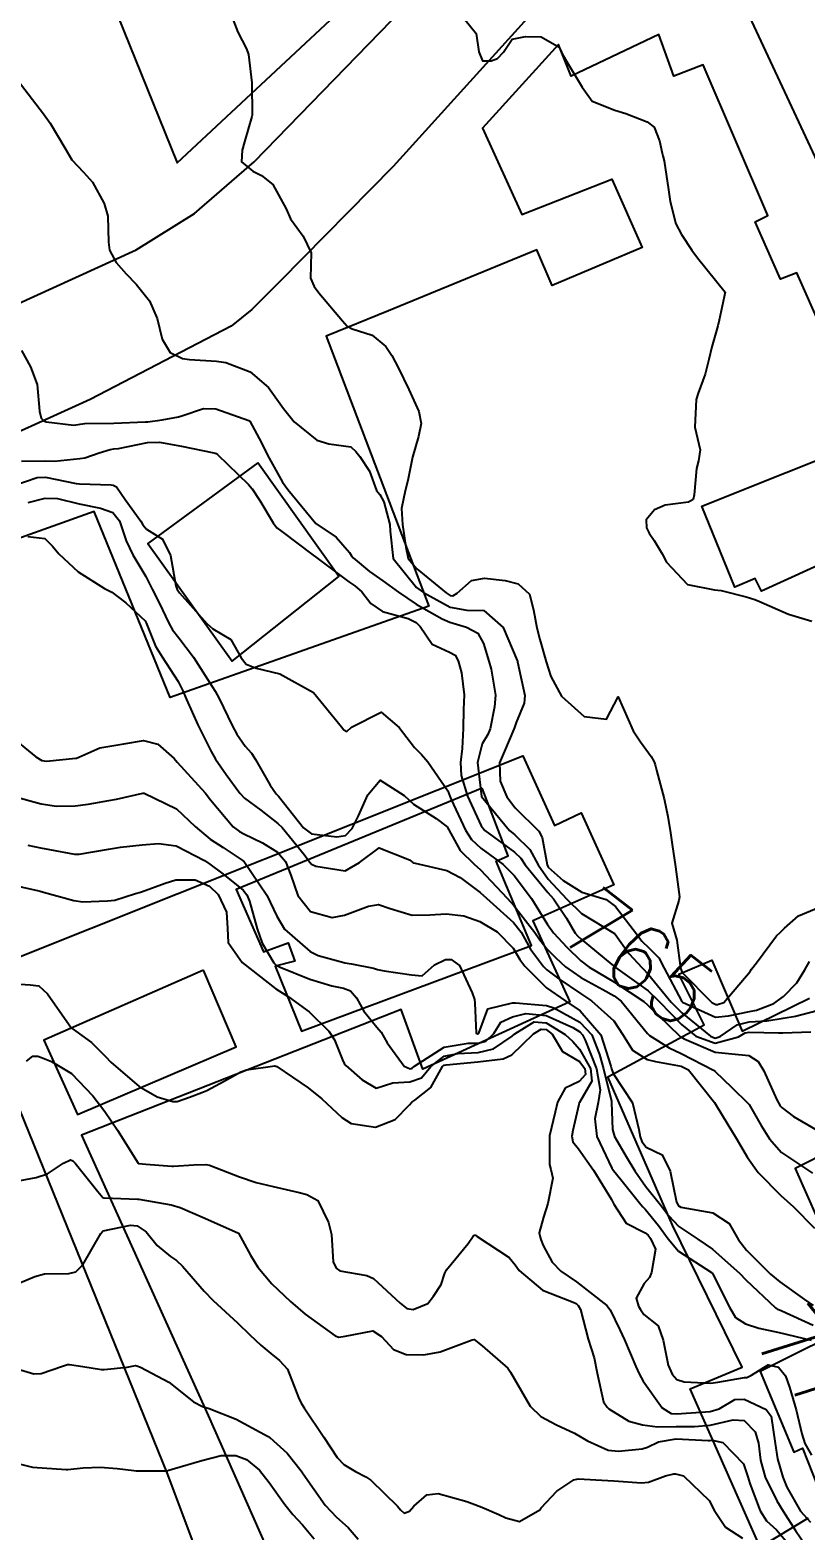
# Model space of a CAD drawing. Header units: metres. Extents: x 318500 to 325275, y 7408834 to 7428799.
# Drawn here: x 321743.7 to 321789.5, y 7422944.4 to 7423033.1 of the extents above; entities that cross this region are included whole.
import ezdxf
from ezdxf.enums import TextEntityAlignment as Align

# ---------------------------------------------------------------- set-up
doc = ezdxf.new("R2010")
doc.units = ezdxf.units.M
doc.header["$MEASUREMENT"] = 0
for name, color, linetype in [('Cotas', 45, 'Continuous'), ('Curvas de Nivel 1m', 11, 'Continuous'), ('Curvas de Nivel 5m', 15, 'Continuous'), ('Edificações', 30, 'Continuous'), ('Vias Primárias', 230, 'Continuous')]:
    doc.layers.add(name, color=color, linetype=linetype)
doc.styles.add('Style-STANDARD', font='STANDARD.shx')

msp = doc.modelspace()

# ---------------------------------------------------------------- linework, layer by layer
at = {"layer": 'Curvas de Nivel 1m', "flags": 128}
for points, elevation in [([(321755.555, 7423033.991), (321755.963, 7423032.966), (321756.465, 7423031.977), (321756.586, 7423031.635), (321756.791, 7423029.972), (321756.798, 7423028.055), (321756.785, 7423027.971), (321756.347, 7423026.488), (321756.212, 7423025.98), (321756.162, 7423025.299), (321756.838, 7423024.747), (321757.353, 7423024.48), (321758.029, 7423023.952), (321758.809, 7423022.516), (321759.073, 7423021.937), (321759.808, 7423020.911), (321760.283, 7423019.925), (321760.256, 7423018.427), (321760.456, 7423017.923), (321760.745, 7423017.559), (321762.131, 7423015.899), (321762.406, 7423015.584), (321762.715, 7423015.43), (321763.891, 7423015.052), (321764.705, 7423014.379), (321765.054, 7423013.856), (321765.438, 7423013.103), (321766.054, 7423011.846), (321766.65, 7423010.539), (321766.783, 7423009.838), (321766.632, 7423009.06), (321766.28, 7423007.843), (321765.991, 7423006.455), (321765.84, 7423005.847), (321765.618, 7423004.805), (321765.683, 7423003.849), (321765.873, 7423002.52), (321766.027, 7423001.845), (321766.531, 7423001.229), (321768.27, 7422999.814), (321768.508, 7422999.671), (321768.666, 7422999.649), (321768.916, 7422999.804), (321769.767, 7423000.545), (321770.524, 7423000.687), (321771.744, 7423000.546), (321772.519, 7423000.351), (321773.189, 7422999.75), (321773.43, 7422998.812), (321773.623, 7422997.743), (321773.803, 7422997.07), (321774.166, 7422995.734), (321774.447, 7422994.868), (321775.086, 7422993.72), (321776.412, 7422992.508), (321777.745, 7422992.351), (321778.43, 7422993.68), (321779.315, 7422991.666), (321779.754, 7422991.02), (321780.385, 7422990.145), (321780.554, 7422989.82), (321780.607, 7422989.647), (321780.685, 7422989.336), (321781.149, 7422987.638), (321781.365, 7422986.604), (321781.515, 7422985.632), (321781.623, 7422984.941), (321781.814, 7422983.627), (321782.045, 7422981.852), (321782.013, 7422981.624), (321781.593, 7422980.287), (321781.791, 7422979.627), (321781.896, 7422979.284), (321782.113, 7422977.622), (321782.216, 7422977.37), (321783.965, 7422975.602), (321784.188, 7422975.479), (321784.302, 7422975.485), (321784.67, 7422975.593), (321786.218, 7422977.442), (321786.312, 7422977.569), (321786.604, 7422977.945), (321787.778, 7422979.547), (321788.019, 7422979.768), (321788.247, 7422979.994), (321789.073, 7422980.717), (321790.265, 7422981.212)], 762), ([(321769.29, 7423033.805), (321770.043, 7423032.89), (321770.201, 7423031.791), (321770.407, 7423031.262), (321770.932, 7423031.271), (321771.296, 7423031.415), (321771.655, 7423031.773), (321772.158, 7423032.557), (321772.949, 7423032.7), (321773.881, 7423032.678), (321774.944, 7423032.082), (321775.06, 7423031.847), (321775.105, 7423031.728), (321775.312, 7423031.347), (321776.29, 7423029.709), (321776.898, 7423028.891), (321778.229, 7423028.347), (321778.887, 7423028.16), (321780.135, 7423027.661), (321780.559, 7423027.337), (321780.869, 7423026.534), (321781.019, 7423025.806), (321781.067, 7423025.647), (321781.149, 7423025.352), (321781.405, 7423023.641), (321781.5, 7423022.959), (321781.83, 7423021.635), (321782.168, 7423021.004), (321782.785, 7423020.078), (321783.107, 7423019.617), (321784.75, 7423017.6), (321784.392, 7423015.936), (321784.307, 7423015.604), (321783.96, 7423014.355), (321783.79, 7423013.609), (321783.559, 7423012.739), (321783.146, 7423011.615), (321783.026, 7423011.255), (321782.95, 7423009.617), (321783.277, 7423008.264), (321783.174, 7423007.614), (321783.051, 7423007.178), (321782.917, 7423005.617), (321782.859, 7423005.344), (321782.583, 7423005.173), (321781.211, 7423005.01), (321780.576, 7423004.729), (321780.082, 7423004.143), (321780.105, 7423003.657), (321780.256, 7423003.354), (321780.553, 7423002.912), (321781.03, 7423002.128), (321781.288, 7423001.639), (321782.52, 7423000.307), (321784.121, 7422999.998), (321784.515, 7422999.964), (321785.986, 7422999.578), (321786.508, 7422999.426), (321786.737, 7422999.336), (321788.495, 7422998.556), (321789.867, 7422998.148)], 761), ([(321742.91, 7423030.16), (321744.468, 7423028.136), (321744.872, 7423027.587), (321745.733, 7423026.117), (321746.156, 7423025.423), (321746.836, 7423024.69), (321747.361, 7423024.095), (321748.059, 7423022.84), (321748.277, 7423022.085), (321748.308, 7423020.553), (321748.376, 7423020.084), (321748.763, 7423019.348), (321749.353, 7423018.668), (321749.954, 7423018.062), (321750.735, 7423017.074), (321751.197, 7423016.043), (321751.485, 7423014.816), (321751.959, 7423014.031), (321752.695, 7423013.674), (321753.102, 7423013.608), (321754.693, 7423013.515), (321755.251, 7423013.432), (321756.684, 7423012.878), (321757.762, 7423011.954), (321758.652, 7423010.713), (321759.275, 7423009.934), (321760.629, 7423008.839), (321761.337, 7423008.619), (321762.626, 7423008.445), (321762.918, 7423008.181), (321763.162, 7423007.882), (321763.743, 7423007.009), (321764.154, 7423005.867), (321764.349, 7423005.626), (321764.58, 7423005.193), (321764.936, 7423003.856), (321764.953, 7423003.459), (321765.142, 7423001.854), (321766.515, 7423000.14), (321766.921, 7422999.834), (321768.497, 7422998.974), (321769.493, 7422998.798), (321770.495, 7422998.766), (321771.628, 7422997.769), (321772.461, 7422995.813), (321772.474, 7422995.774), (321772.485, 7422995.734), (321772.919, 7422993.753), (321772.877, 7422993.299), (321772.406, 7422992.153), (321772.3, 7422991.863), (321772.264, 7422991.761), (321771.701, 7422990.453), (321771.411, 7422989.77), (321771.454, 7422988.679), (321771.858, 7422987.765), (321772.34, 7422987.108), (321773.736, 7422985.739), (321773.939, 7422985.358), (321774.233, 7422983.731), (321774.298, 7422983.61), (321775.182, 7422982.821), (321776.276, 7422982.126), (321777.714, 7422981.686), (321778.264, 7422981.273), (321779.512, 7422979.661), (321779.815, 7422979.235), (321780.232, 7422978.838), (321780.825, 7422978.24), (321781.143, 7422977.636), (321782.191, 7422975.66), (321782.23, 7422975.62), (321784.177, 7422974.726), (321784.947, 7422974.82), (321786.183, 7422975.078), (321786.606, 7422975.141), (321787.624, 7422975.548), (321788.196, 7422975.957), (321788.984, 7422976.757), (321789.46, 7422977.528), (321789.732, 7422978.018)], 763), ([(321743.181, 7423014.153), (321743.71, 7423013.174), (321744.091, 7423012.139), (321744.231, 7423010.551), (321744.337, 7423010.135), (321744.487, 7423009.98), (321744.638, 7423009.932), (321746.263, 7423009.732), (321746.637, 7423009.789), (321746.908, 7423009.827), (321748.638, 7423009.85), (321750.507, 7423009.92), (321750.639, 7423009.933), (321751.482, 7423010.037), (321752.448, 7423010.218), (321752.644, 7423010.28), (321753.933, 7423010.725), (321754.65, 7423010.699), (321756.599, 7423010.012), (321756.64, 7423009.991), (321756.66, 7423009.97), (321757.361, 7423008.692), (321757.716, 7423007.954), (321758.596, 7423006.364), (321758.905, 7423005.937), (321760.56, 7423003.92), (321761.765, 7423003.115), (321762.543, 7423002.211), (321762.665, 7423002.012), (321762.766, 7423001.887), (321763.733, 7423001.077), (321764.52, 7423000.527), (321765.438, 7422999.851), (321766.5, 7422999.141), (321768.025, 7422998.279), (321768.484, 7422998.09), (321769.456, 7422997.795), (321770.13, 7422997.439), (321770.47, 7422996.816), (321770.788, 7422995.777), (321770.925, 7422995.303), (321771.177, 7422993.773), (321771.12, 7422993.073), (321770.856, 7422991.775), (321770.725, 7422991.449), (321770.391, 7422990.897), (321770.111, 7422989.784), (321770.35, 7422987.78), (321772.009, 7422985.763), (321772.317, 7422985.505), (321773.215, 7422984.653), (321773.693, 7422983.739), (321774.287, 7422982.888), (321775.385, 7422981.713), (321776.257, 7422980.861), (321778.204, 7422979.68), (321778.24, 7422979.648), (321779.059, 7422978.498), (321779.846, 7422977.656), (321780.214, 7422977.265), (321781.566, 7422975.629), (321782.181, 7422974.996), (321783.885, 7422973.603), (321784.159, 7422973.497), (321784.457, 7422973.596), (321785.466, 7422974.285), (321786.173, 7422974.451), (321787.21, 7422974.519), (321788.177, 7422974.682), (321788.912, 7422974.8), (321790.184, 7422975.138)], 764), ([(321742.717, 7423006.158), (321744.09, 7423006.646), (321744.598, 7423006.658), (321746.406, 7423006.29), (321746.592, 7423006.263), (321748.478, 7423006.195), (321748.592, 7423006.185), (321748.782, 7423006.077), (321749.304, 7423005.344), (321750.217, 7423004.055), (321750.346, 7423003.841), (321750.555, 7423003.591), (321751.497, 7423002.983), (321751.982, 7423002.028), (321752.297, 7423000.24), (321752.377, 7423000.022), (321752.507, 7422999.815), (321754.118, 7422998.004), (321754.477, 7422997.689), (321755.538, 7422997.051), (321756.161, 7422995.974), (321756.454, 7422995.594), (321757.038, 7422995.374), (321758.446, 7422995.028), (321760.43, 7422993.92), (321762.086, 7422991.895), (321762.218, 7422991.713), (321762.397, 7422991.622), (321762.67, 7422991.886), (321764.414, 7422992.76), (321765.489, 7422991.849), (321766.388, 7422990.673), (321766.807, 7422990.257), (321767.177, 7422989.828), (321768.355, 7422988.121), (321768.478, 7422987.808), (321768.56, 7422987.593), (321769.409, 7422985.794), (321769.755, 7422985.229), (321770.309, 7422984.729), (321771.624, 7422983.767), (321772.29, 7422983.105), (321773.298, 7422981.745), (321774.247, 7422980.217), (321774.597, 7422979.725), (321775.389, 7422978.87), (321776.224, 7422978.066), (321776.721, 7422977.695), (321778.207, 7422976.802), (321779.938, 7422975.654), (321780.187, 7422975.445), (321782.041, 7422973.622), (321782.112, 7422973.573), (321782.159, 7422973.553), (321782.319, 7422973.458), (321784.151, 7422972.662), (321785.135, 7422972.57), (321786.149, 7422972.475), (321786.692, 7422972.109), (321787.042, 7422971.556), (321787.809, 7422969.85), (321787.982, 7422969.542), (321788.03, 7422969.462), (321788.108, 7422969.367), (321788.779, 7422968.857), (321790.096, 7422968.104)], 766), ([(321743.569, 7423005.151), (321744.579, 7423005.42), (321745.304, 7423005.394), (321746.575, 7423005.072), (321747.838, 7423004.82), (321748.567, 7423004.564), (321748.962, 7423004.074), (321749.366, 7423002.886), (321749.752, 7423002.062), (321750.521, 7423000.776), (321750.903, 7423000.044), (321751.301, 7422999.235), (321751.871, 7422998.029), (321752.089, 7422997.639), (321752.471, 7422997.155), (321753.332, 7422996.011), (321754.434, 7422994.292), (321754.618, 7422993.997), (321754.849, 7422993.569), (321755.618, 7422991.982), (321755.889, 7422991.471), (321756.388, 7422990.748), (321756.756, 7422990.337), (321757.002, 7422989.961), (321757.856, 7422988.449), (321758.229, 7422987.942), (321758.348, 7422987.793), (321759.838, 7422985.925), (321760.317, 7422985.576), (321761.803, 7422985.386), (321762.316, 7422985.478), (321762.706, 7422985.884), (321763.088, 7422986.636), (321763.626, 7422987.871), (321764.363, 7422988.739), (321765.78, 7422987.846), (321766.342, 7422987.321), (321767.669, 7422986.481), (321768.323, 7422985.982), (321768.426, 7422985.808), (321769.089, 7422984.58), (321769.909, 7422983.786), (321770.295, 7422983.454), (321771.875, 7422981.764), (321772.264, 7422981.332), (321773.503, 7422979.741), (321773.799, 7422979.3), (321774.23, 7422978.747), (321774.737, 7422978.234), (321775.315, 7422977.714), (321776.211, 7422977.077), (321777.518, 7422976.369), (321778.195, 7422975.996), (321778.604, 7422975.674), (321780.162, 7422973.77), (321780.274, 7422973.648), (321781.438, 7422972.916), (321782.15, 7422972.596), (321784.055, 7422971.601), (321784.139, 7422971.539), (321785.134, 7422970.576), (321786.111, 7422969.638), (321786.163, 7422969.569), (321786.879, 7422968.34), (321787.374, 7422967.551), (321788.078, 7422966.739), (321789.905, 7422965.522)], 767), ([(321743.55, 7423003.145), (321744.549, 7423003.029), (321744.997, 7423002.576), (321745.381, 7423002.117), (321746.525, 7423001.067), (321748.087, 7423000.084), (321748.507, 7422999.853), (321749.331, 7422999.234), (321750.482, 7422998.164), (321750.543, 7422998.049), (321751.095, 7422996.67), (321751.489, 7422996.035), (321752.438, 7422994.578), (321752.712, 7422994.017), (321752.93, 7422993.508), (321753.582, 7422992.008), (321754.384, 7422990.439), (321754.541, 7422990.157), (321754.642, 7422989.996), (321755.274, 7422989.079), (321756.073, 7422987.974), (321756.346, 7422987.688), (321757.313, 7422986.978), (321758.324, 7422986.191), (321758.565, 7422985.938), (321759.87, 7422984.358), (321760.197, 7422983.921), (321760.298, 7422983.787), (321760.557, 7422983.655), (321762.293, 7422983.392), (321763.152, 7422983.877), (321764.309, 7422984.739), (321766.107, 7422984.036), (321766.3, 7422983.875), (321766.324, 7422983.863), (321766.435, 7422983.838), (321768.294, 7422983.396), (321769.099, 7422982.986), (321770.275, 7422982.098), (321770.653, 7422981.776), (321772.248, 7422980.326), (321772.687, 7422979.753), (321773.248, 7422978.763), (321774.007, 7422977.733), (321774.217, 7422977.533), (321774.927, 7422977.001), (321776.196, 7422976.131), (321776.842, 7422975.693), (321778.172, 7422974.513), (321778.719, 7422973.672), (321779.269, 7422972.781), (321780.146, 7422972.24), (321780.624, 7422972.122), (321782.142, 7422971.838), (321782.575, 7422971.616), (321784.111, 7422969.691), (321784.171, 7422969.599), (321784.903, 7422968.393), (321785.389, 7422967.581), (321786.073, 7422966.433), (321786.691, 7422965.561), (321788.04, 7422964.189), (321788.779, 7422963.533), (321790.017, 7422962.258)], 768), ([(321742.393, 7422991.468), (321744.014, 7422990.134), (321744.377, 7422989.907), (321744.642, 7422989.86), (321746.379, 7422990.044), (321746.427, 7422990.052), (321746.559, 7422990.098), (321747.81, 7422990.661), (321748.387, 7422990.755), (321749.211, 7422990.89), (321750.39, 7422991.092), (321751.23, 7422990.879), (321752.186, 7422990.023), (321752.377, 7422989.819), (321754.017, 7422988.003), (321754.344, 7422987.589), (321755.672, 7422985.98), (321756.052, 7422985.708), (321756.316, 7422985.567), (321757.403, 7422985.046), (321758.305, 7422984.486), (321758.767, 7422983.935), (321759.083, 7422983.137), (321759.506, 7422981.928), (321760.256, 7422980.988), (321761.525, 7422980.627), (321762.253, 7422980.762), (321763.685, 7422981.292), (321764.263, 7422981.39), (321764.947, 7422981.166), (321766.254, 7422980.77), (321767.298, 7422980.781), (321768.255, 7422980.841), (321769.316, 7422980.732), (321770.249, 7422980.398), (321771.277, 7422979.77), (321772.23, 7422978.809), (321772.622, 7422978.152), (321772.905, 7422977.75), (321774.201, 7422976.475), (321775.276, 7422975.714), (321776.181, 7422975.111), (321777.411, 7422973.687), (321777.987, 7422971.836), (321778.025, 7422971.681), (321778.136, 7422971.401), (321779.268, 7422969.663), (321779.642, 7422968.102), (321779.719, 7422967.655), (321779.818, 7422967.394), (321780.074, 7422967.042), (321781.027, 7422966.593), (321781.497, 7422965.628), (321781.863, 7422963.793), (321781.976, 7422963.621), (321782, 7422963.591), (321782.029, 7422963.562), (321782.136, 7422963.511), (321784.026, 7422963.177), (321784.98, 7422962.546), (321785.529, 7422961.577), (321786.001, 7422960.957), (321787.434, 7422959.548), (321787.973, 7422959.08), (321789.434, 7422958.049), (321789.952, 7422957.683)], 769), ([(321743.541, 7422984.904), (321744.306, 7422984.74), (321744.826, 7422984.643), (321746.303, 7422984.377), (321746.584, 7422984.378), (321748.306, 7422984.671), (321749.03, 7422984.786), (321750.309, 7422984.921), (321751.269, 7422984.995), (321752.308, 7422984.857), (321753.983, 7422984.003), (321754.297, 7422983.78), (321755.072, 7422983.204), (321756.274, 7422982.236), (321756.482, 7422981.967), (321756.637, 7422981.591), (321757.101, 7422979.957), (321757.393, 7422979.114), (321758.073, 7422977.942), (321758.218, 7422977.812), (321758.458, 7422977.696), (321760.206, 7422976.991), (321761.515, 7422976.585), (321762.198, 7422976.446), (321762.609, 7422976.296), (321762.96, 7422975.878), (321763.397, 7422975.091), (321764.164, 7422974.139), (321764.425, 7422973.857), (321764.783, 7422973.224), (321765.787, 7422971.844), (321766.138, 7422971.68), (321766.259, 7422971.717), (321766.385, 7422971.836), (321768.152, 7422972.97), (321769.566, 7422973.201), (321770.154, 7422973.206), (321770.615, 7422973.316), (321771.086, 7422973.771), (321771.499, 7422974.438), (321772.175, 7422974.76), (321772.967, 7422974.959), (321774.177, 7422974.837), (321775.756, 7422974.116), (321776.163, 7422973.875), (321776.327, 7422973.698), (321776.481, 7422973.373), (321777.154, 7422971.69), (321777.367, 7422970.442), (321777.24, 7422969.689), (321777.056, 7422968.73), (321777.174, 7422967.689), (321778.061, 7422965.802), (321778.108, 7422965.727), (321778.141, 7422965.679), (321778.593, 7422965.13), (321779.768, 7422963.654), (321779.892, 7422963.515), (321780.027, 7422963.377), (321780.806, 7422962.427), (321781.375, 7422961.63), (321781.999, 7422960.904), (321783.943, 7422959.638), (321783.98, 7422959.613), (321784.027, 7422959.551), (321785.006, 7422957.584), (321785.351, 7422956.986), (321785.94, 7422956.604), (321786.737, 7422956.357), (321787.936, 7422956.096), (321789.821, 7422955.632)], 771), ([(321742.277, 7422982.641), (321744.206, 7422982.195), (321744.271, 7422982.183), (321744.47, 7422982.127), (321746.263, 7422981.624), (321746.802, 7422981.552), (321748.263, 7422981.603), (321748.679, 7422981.651), (321749.916, 7422982.054), (321750.197, 7422982.125), (321750.271, 7422982.141), (321751.654, 7422982.654), (321752.283, 7422982.857), (321753.432, 7422982.859), (321754.277, 7422982.475), (321754.797, 7422981.992), (321755.288, 7422980.951), (321755.352, 7422979.983), (321755.393, 7422979.144), (321756.22, 7422977.97), (321758.197, 7422976.417), (321758.942, 7422975.932), (321760.177, 7422975.05), (321761.335, 7422973.902), (321761.661, 7422973.403), (321762.143, 7422972.206), (321762.242, 7422971.989), (321762.334, 7422971.887), (321763.295, 7422971.04), (321764.12, 7422970.54), (321765.115, 7422970.86), (321766.126, 7422970.908), (321766.806, 7422971.154), (321767.353, 7422971.822), (321768.146, 7422972.43), (321768.945, 7422972.595), (321770.149, 7422972.652), (321771.064, 7422972.858), (321772.158, 7422973.608), (321772.322, 7422973.758), (321773.456, 7422974.455), (321774.17, 7422974.407), (321775.304, 7422973.713), (321775.742, 7422973.292), (321776.151, 7422972.849), (321776.796, 7422971.693), (321776.876, 7422970.945), (321776.138, 7422969.7), (321776.128, 7422969.681), (321776.108, 7422969.579), (321775.753, 7422968.037), (321775.685, 7422967.706), (321775.741, 7422967.369), (321776.073, 7422966.951), (321776.959, 7422965.691), (321778.034, 7422963.957), (321778.176, 7422963.678), (321778.903, 7422962.551), (321780.013, 7422961.996), (321780.207, 7422961.842), (321780.344, 7422961.645), (321780.624, 7422961.018), (321780.389, 7422959.644), (321780.268, 7422959.353), (321779.97, 7422959), (321779.483, 7422958.131), (321779.637, 7422957.655), (321779.74, 7422957.445), (321779.945, 7422957.165), (321780.789, 7422956.488), (321781.091, 7422955.633), (321781.375, 7422954.161), (321781.614, 7422953.624), (321781.895, 7422953.315), (321782.329, 7422953.18), (321783.892, 7422953.094), (321784.322, 7422953.165), (321785.898, 7422953.432), (321786.023, 7422953.443), (321786.297, 7422953.564), (321787.279, 7422954.18), (321787.908, 7422954.052), (321788.307, 7422953.536), (321788.555, 7422952.868), (321788.939, 7422951.529), (321789.276, 7422950.105), (321789.446, 7422949.524), (321789.84, 7422948.852)], 772), ([(321742.199, 7422976.739), (321743.685, 7422976.648), (321744.197, 7422976.589), (321744.708, 7422976.122), (321745.985, 7422974.281), (321746.116, 7422974.101), (321746.144, 7422974.084), (321746.16, 7422974.072), (321747.312, 7422973.243), (321748.143, 7422972.412), (321748.46, 7422972.067), (321750.119, 7422970.629), (321751.19, 7422970.034), (321752.106, 7422969.751), (321752.366, 7422969.756), (321753.108, 7422970.005), (321753.831, 7422970.278), (321754.116, 7422970.403), (321755.144, 7422970.961), (321756.133, 7422971.513), (321756.469, 7422971.631), (321758.139, 7422971.862), (321758.252, 7422971.825), (321760.12, 7422970.561), (321760.911, 7422969.908), (321762.094, 7422968.796), (321762.653, 7422968.446), (321764.086, 7422968.23), (321765.256, 7422968.685), (321766.106, 7422969.546), (321766.229, 7422969.717), (321766.416, 7422969.835), (321767.363, 7422970.58), (321768.054, 7422971.811), (321768.141, 7422971.896), (321768.255, 7422971.922), (321770.143, 7422972.101), (321771.632, 7422972.278), (321772.148, 7422972.518), (321773.422, 7422973.741), (321773.875, 7422974.024), (321774.164, 7422974.007), (321774.517, 7422973.725), (321775.136, 7422972.701), (321776.144, 7422972.117), (321776.45, 7422971.697), (321776.488, 7422971.343), (321776.128, 7422970.932), (321775.294, 7422970.541), (321774.837, 7422969.719), (321774.695, 7422969.127), (321774.375, 7422967.726), (321774.369, 7422966.032), (321774.454, 7422965.724), (321774.566, 7422965.209), (321774.28, 7422963.726), (321774.018, 7422962.922), (321773.757, 7422961.98), (321773.808, 7422961.733), (321773.858, 7422961.592), (321773.995, 7422961.231), (321774.52, 7422960.254), (321775.046, 7422959.714), (321775.971, 7422959.085), (321777.754, 7422957.682), (321777.948, 7422957.439), (321778.526, 7422956.262), (321778.796, 7422955.667), (321779.476, 7422954.087), (321779.667, 7422953.653), (321779.894, 7422953.227), (321781.021, 7422951.633), (321781.558, 7422951.315), (321781.867, 7422951.292), (321782.177, 7422951.307), (321783.868, 7422951.424), (321784.392, 7422951.592), (321785.32, 7422952.137), (321785.879, 7422952.158), (321787.176, 7422951.55), (321787.463, 7422951.144), (321787.695, 7422949.542), (321787.836, 7422948.624), (321788.148, 7422947.537), (321788.395, 7422946.95), (321789.198, 7422945.526), (321789.784, 7422944.878)], 773), ([(321743.465, 7422972.137), (321743.842, 7422972.434), (321744.143, 7422972.427), (321744.365, 7422972.349), (321744.947, 7422972.118), (321746.129, 7422971.397), (321747.387, 7422970.081), (321748.096, 7422969.15), (321748.838, 7422968.062), (321750.061, 7422966.109), (321750.095, 7422966.084), (321750.524, 7422966.043), (321752.059, 7422965.922), (321752.159, 7422965.918), (321753.346, 7422966.001), (321754.06, 7422966.03), (321754.288, 7422965.988), (321756.05, 7422965.302), (321757.048, 7422964.952), (321758.042, 7422964.728), (321759.587, 7422964.366), (321760.035, 7422964.25), (321760.685, 7422963.903), (321761.316, 7422962.591), (321761.487, 7422961.895), (321761.597, 7422960.281), (321761.767, 7422959.892), (321761.978, 7422959.739), (321763.581, 7422959.472), (321763.971, 7422959.281), (321765.538, 7422957.836), (321765.945, 7422957.51), (321766.324, 7422957.447), (321767.186, 7422957.818), (321767.522, 7422958.249), (321767.967, 7422958.94), (321768.187, 7422959.597), (321768.288, 7422959.805), (321769.557, 7422961.348), (321769.865, 7422961.782), (321769.933, 7422961.849), (321770.001, 7422961.84), (321770.098, 7422961.779), (321771.988, 7422960.534), (321772.332, 7422960.103), (321772.578, 7422959.751), (321773.963, 7422958.592), (321775.774, 7422957.882), (321775.952, 7422957.811), (321776.072, 7422957.699), (321776.2, 7422957.445), (321776.658, 7422955.693), (321776.999, 7422954.604), (321777.18, 7422953.687), (321777.569, 7422951.989), (321777.785, 7422951.681), (321777.869, 7422951.589), (321779.062, 7422950.862), (321779.86, 7422950.639), (321780.743, 7422950.521), (321781.859, 7422950.53), (321782.931, 7422950.538), (321783.86, 7422950.617), (321785.225, 7422950.941), (321785.863, 7422950.889), (321786.52, 7422950.223), (321786.715, 7422949.557), (321786.841, 7422948.549), (321787.111, 7422947.551), (321787.799, 7422946.145), (321788.169, 7422945.536), (321788.911, 7422944.397), (321789.492, 7422943.523)], 774), ([(321743.08, 7422959.022), (321743.969, 7422959.405), (321744.53, 7422959.563), (321745.972, 7422959.583), (321746.392, 7422959.675), (321746.806, 7422960.088), (321747.867, 7422961.94), (321747.95, 7422962.071), (321747.979, 7422962.091), (321748, 7422962.098), (321749.62, 7422962.44), (321750.005, 7422962.393), (321750.547, 7422962.042), (321751.198, 7422961.238), (321751.986, 7422960.585), (321752.329, 7422960.36), (321752.695, 7422960.009), (321753.958, 7422958.542), (321754.498, 7422957.985), (321755.93, 7422956.662), (321756.673, 7422955.959), (321757.315, 7422955.35), (321757.909, 7422954.855), (321758.422, 7422954.449), (321758.888, 7422953.925), (321759.538, 7422952.252), (321759.695, 7422951.913), (321759.866, 7422951.644), (321761.04, 7422949.898), (321761.828, 7422948.701), (321762.223, 7422948.282), (321762.914, 7422947.874), (321763.523, 7422947.572), (321763.813, 7422947.375), (321765.394, 7422945.836), (321765.572, 7422945.618), (321765.786, 7422945.414), (321766.089, 7422945.525), (321766.356, 7422945.824), (321767.122, 7422946.495), (321767.801, 7422946.57), (321769.484, 7422946.096), (321769.793, 7422945.981), (321770.365, 7422945.771), (321771.374, 7422945.344), (321771.784, 7422945.134), (321772.6, 7422944.924), (321773.789, 7422945.614), (321773.883, 7422945.729), (321774.799, 7422946.721), (321775.815, 7422947.392), (321776.065, 7422947.448), (321777.815, 7422947.34), (321778.169, 7422947.32), (321779.813, 7422947.199), (321780.218, 7422947.24), (321781.229, 7422947.629), (321781.708, 7422947.735), (321781.822, 7422947.746), (321782.278, 7422947.615), (321783.798, 7422946.165), (321784.094, 7422945.595), (321784.777, 7422944.582), (321785.774, 7422943.936)], 776), ([(321742.271, 7422954.146), (321743.893, 7422953.653), (321744.341, 7422953.675), (321745.597, 7422954.105), (321745.901, 7422954.201), (321746.008, 7422954.206), (321746.797, 7422954.087), (321747.898, 7422953.914), (321748.061, 7422953.904), (321749.419, 7422954.055), (321749.818, 7422954.133), (321749.901, 7422954.145), (321749.981, 7422954.129), (321750.205, 7422954.045), (321751.887, 7422953.157), (321753.328, 7422951.998), (321753.866, 7422951.719), (321754.257, 7422951.593), (321755.855, 7422950.968), (321757.747, 7422949.941), (321757.809, 7422949.91), (321757.84, 7422949.894), (321758.861, 7422948.955), (321759.702, 7422947.912), (321759.817, 7422947.739), (321761.109, 7422945.897), (321761.783, 7422945.173), (321762.474, 7422944.576), (321763.074, 7422943.87)], 777), ([(321741.825, 7422948.631), (321743.82, 7422948.13), (321745.818, 7422947.994), (321745.92, 7422947.996), (321746.821, 7422948.085), (321747.821, 7422948.133), (321748.82, 7422948.06), (321749.818, 7422947.928), (321749.945, 7422947.921), (321751.819, 7422947.923), (321751.888, 7422947.95), (321752.07, 7422948.016), (321753.825, 7422948.521), (321754.98, 7422948.827), (321755.829, 7422948.827), (321756.459, 7422948.593), (321757.232, 7422947.949), (321757.809, 7422947.236), (321758.73, 7422945.926), (321759.199, 7422945.334), (321759.778, 7422944.724), (321760.47, 7422943.903)], 778)]:
    msp.add_lwpolyline(points, dxfattribs=dict(at, elevation=elevation))
at = {"layer": 'Curvas de Nivel 5m', "flags": 128}
for points, elevation in [([(321743.168, 7423007.595), (321744.612, 7423007.615), (321745.127, 7423007.607), (321746.615, 7423007.753), (321746.906, 7423007.807), (321747.759, 7423008.089), (321748.406, 7423008.298), (321748.622, 7423008.324), (321748.906, 7423008.359), (321750.626, 7423008.697), (321751.318, 7423008.73), (321752.625, 7423008.493), (321754.529, 7423008.093), (321754.621, 7423008.078), (321754.679, 7423008.058), (321754.755, 7423007.998), (321756.594, 7423006.225), (321756.796, 7423005.967), (321757.253, 7423005.287), (321758.038, 7423003.948), (321758.265, 7423003.652), (321758.555, 7423003.446), (321760.41, 7423002.052), (321760.54, 7423001.939), (321762.519, 7423000.474), (321762.866, 7423000.235), (321763.286, 7422999.878), (321763.813, 7422999.184), (321764.493, 7422998.723), (321766.027, 7422998.304), (321766.483, 7422998.067), (321766.736, 7422997.836), (321767.427, 7422996.783), (321768.465, 7422996.307), (321768.788, 7422996.13), (321768.974, 7422995.802), (321769.165, 7422995.084), (321769.333, 7422993.796), (321769.295, 7422992.919), (321769.274, 7422991.797), (321769.218, 7422990.627), (321769.109, 7422989.799), (321769.141, 7422989.026), (321769.515, 7422987.793), (321770.324, 7422986.04), (321770.546, 7422985.778), (321772.307, 7422984.497), (321772.677, 7422984.128), (321772.939, 7422983.75), (321774.276, 7422982.111), (321774.609, 7422981.725), (321775.372, 7422980.595), (321775.895, 7422979.705), (321776.05, 7422979.515), (321776.236, 7422979.345), (321778.06, 7422977.844), (321778.22, 7422977.717), (321778.236, 7422977.696), (321778.262, 7422977.679), (321780.2, 7422976.286), (321780.863, 7422975.64), (321782.17, 7422974.311), (321783.013, 7422973.611), (321784.156, 7422973.194), (321785.531, 7422973.579), (321785.927, 7422973.81), (321786.164, 7422973.858), (321787.899, 7422973.809), (321788.164, 7422973.811), (321789.815, 7422973.874)], 765), ([(321742.689, 7422987.802), (321744.338, 7422987.348), (321745.239, 7422987.214), (321746.337, 7422987.226), (321747.108, 7422987.323), (321748.342, 7422987.534), (321748.793, 7422987.624), (321750.349, 7422987.976), (321750.424, 7422987.973), (321752.335, 7422987.045), (321753.441, 7422986.009), (321754.313, 7422985.26), (321755.083, 7422984.764), (321756.274, 7422983.97), (321756.3, 7422983.949), (321757.662, 7422981.949), (321758.252, 7422980.712), (321758.707, 7422979.935), (321760.227, 7422978.612), (321760.697, 7422978.385), (321762.221, 7422977.96), (321762.278, 7422977.947), (321762.664, 7422977.883), (321763.977, 7422977.624), (321764.215, 7422977.552), (321764.594, 7422977.477), (321766.211, 7422977.243), (321766.854, 7422977.186), (321767.581, 7422977.82), (321768.223, 7422978.153), (321768.569, 7422978.151), (321769.056, 7422977.797), (321769.803, 7422976.179), (321769.933, 7422975.784), (321769.967, 7422975.563), (321770.044, 7422973.782), (321770.138, 7422973.759), (321770.16, 7422973.759), (321770.177, 7422973.763), (321770.191, 7422973.78), (321770.733, 7422975.223), (321772.187, 7422975.589), (321772.362, 7422975.582), (321774.185, 7422975.419), (321774.619, 7422975.288), (321776.171, 7422974.44), (321776.869, 7422973.693), (321777.317, 7422972.52), (321777.561, 7422971.686), (321778.03, 7422969.762), (321778.038, 7422969.681), (321778.086, 7422968.097), (321778.204, 7422967.678), (321778.906, 7422966.505), (321779.402, 7422965.66), (321780.046, 7422964.745), (321780.925, 7422963.637), (321781.404, 7422963.01), (321782.017, 7422962.359), (321783.13, 7422961.609), (321784.001, 7422961.028), (321785.617, 7422959.575), (321785.975, 7422959.215), (321787.72, 7422957.543), (321787.864, 7422957.456), (321787.949, 7422957.432), (321788.102, 7422957.384), (321789.94, 7422956.536)], 770), ([(321743.101, 7422965.083), (321744.047, 7422965.251), (321744.702, 7422965.468), (321745.654, 7422966.106), (321746.062, 7422966.298), (321746.206, 7422966.243), (321746.346, 7422966.096), (321747.689, 7422964.421), (321747.987, 7422964.071), (321748.03, 7422964.052), (321748.048, 7422964.052), (321750.029, 7422963.979), (321750.109, 7422963.968), (321752.024, 7422963.644), (321752.554, 7422963.48), (321754.013, 7422962.849), (321756, 7422961.97), (321756.698, 7422960.67), (321757.127, 7422959.953), (321757.965, 7422958.973), (321759.067, 7422957.923), (321759.939, 7422957.187), (321761.708, 7422955.892), (321761.919, 7422955.817), (321762.304, 7422955.884), (321763.925, 7422956.193), (321764.453, 7422955.852), (321765.161, 7422955.089), (321765.91, 7422954.801), (321766.953, 7422954.776), (321767.911, 7422954.957), (321769.801, 7422955.655), (321769.928, 7422955.675), (321770.391, 7422955.307), (321771.903, 7422953.986), (321772.068, 7422953.757), (321772.274, 7422953.374), (321773.236, 7422951.736), (321773.864, 7422951.123), (321774.789, 7422950.645), (321775.854, 7422950.148), (321776.613, 7422949.692), (321777.842, 7422949.146), (321778.437, 7422949.075), (321779.844, 7422949.221), (321780.166, 7422949.324), (321780.803, 7422949.636), (321781.852, 7422949.813), (321783.738, 7422949.714), (321783.851, 7422949.716), (321783.988, 7422949.734), (321784.602, 7422949.589), (321785.832, 7422948.337), (321786.089, 7422947.566), (321786.215, 7422947.163), (321786.812, 7422945.555), (321787.191, 7422944.955), (321787.779, 7422944.439), (321788.549, 7422943.532)], 775)]:
    msp.add_lwpolyline(points, dxfattribs=dict(at, elevation=elevation))
at = {"layer": 'Edificações'}
for points in [[(321769.789, 7423047.53), (321747.078, 7423038.354), (321752.378, 7423025.235), (321771.641, 7423043.223)], [(321757.137, 7423007.511), (321750.647, 7423002.731), (321755.621, 7422995.786), (321761.914, 7423000.789)], [(321770.382, 7422988.263), (321755.866, 7422982.275), (321757.479, 7422978.591), (321758.938, 7422979.128), (321759.322, 7422978.053), (321758.17, 7422977.746), (321759.707, 7422973.908), (321773.301, 7422978.974), (321771.227, 7422983.964), (321771.918, 7422984.271)], [(321753.935, 7422977.512), (321744.488, 7422973.367), (321746.485, 7422968.983), (321755.855, 7422972.975)]]:
    msp.add_lwpolyline(points, close=True, dxfattribs=at)
for points in [[(321794.463, 7423003.369), (321786.898, 7422999.925), (321786.523, 7423000.674), (321785.325, 7423000.15), (321783.377, 7423004.941), (321793.335, 7423008.924), (321788.988, 7423018.743), (321788.015, 7423018.368), (321786.515, 7423021.751), (321787.264, 7423022.125), (321783.444, 7423031.035), (321781.721, 7423030.361), (321780.822, 7423032.831), (321775.653, 7423030.361), (321774.904, 7423032.232), (321770.41, 7423027.291), (321772.725, 7423022.186), (321778.044, 7423024.282), (321779.841, 7423020.24), (321774.523, 7423017.994), (321773.624, 7423020.09), (321764.86, 7423016.496), (321761.179, 7423014.992), (321767.249, 7422999.026), (321751.956, 7422993.63), (321747.462, 7423004.636), (321742.069, 7423002.689)], [(321742.214, 7422977.961), (321772.788, 7422990.178), (321774.66, 7422986.061), (321776.233, 7422986.809), (321778.165, 7422982.55), (321773.393, 7422980.435), (321775.565, 7422975.643), (321766.876, 7422971.664), (321765.603, 7422975.183), (321746.714, 7422967.753), (321754.204, 7422951.197), (321764.097, 7422928.795)], [(321789.655, 7422945.127), (321786.808, 7422943.405), (321782.689, 7422952.764), (321785.761, 7422954.053), (321781.641, 7422962.438), (321777.82, 7422971.21), (321783.513, 7422974.28), (321782.015, 7422977.274), (321783.962, 7422978.098), (321785.76, 7422973.905), (321789.73, 7422975.852)], [(321793.404, 7422968.076), (321788.89, 7422965.784), (321792.87, 7422956.805), (321786.823, 7422953.783), (321788.801, 7422949.027), (321789.323, 7422949.264), (321791.084, 7422944.771)]]:
    msp.add_lwpolyline(points, dxfattribs=at)
at = {"layer": 'Vias Primárias'}
for points in [[(323715.644, 7420145.548, 0), (323709.04, 7420132.939)], [(323831.088, 7420001.787, 0), (323833.844, 7420008.443, 0.220888)], [(321778.923, 7423040.27), (321765.13, 7423025.03), (321758.453, 7423018.24), (321756.786, 7423016.574), (321755.563, 7423015.575), (321747.228, 7423011.243), (321732.985, 7423004.78, 0.250942), (321730.096, 7423001.003, 0.130457), (321730.763, 7422994.227), (321735.689, 7422984.015), (321740.56, 7422974.028), (321743.033, 7422969.309), (321751.809, 7422947.71), (321756.313, 7422935.66), (321758.111, 7422932.177), (321760.247, 7422927.234), (321761.596, 7422923.863), (321762.837, 7422917.103), (321764.073, 7422907.44), (321764.412, 7422900.672, -0.100933), (321763.626, 7422895.504, -0.081375)]]:
    msp.add_lwpolyline(points, format="xyb", dxfattribs=at)
for points in [[(321604.037, 7422991.515), (321618.569, 7422991.702), (321643.642, 7422992.372), (321656.73, 7422992.843), (321668.666, 7422992.251), (321671.967, 7422991.661), (321675.269, 7422991.19), (321678.688, 7422991.072), (321682.815, 7422991.779), (321692.501, 7422993.795), (321701.462, 7422996.741), (321722.935, 7423007.005), (321738.047, 7423014.676), (321749.956, 7423020.097), (321753.386, 7423022.236), (321756.923, 7423025.3), (321779.929, 7423049.004)], [(321799.515, 7423005.332), (321783.827, 7423038.989), (321789.68, 7423041.294)]]:
    msp.add_lwpolyline(points, dxfattribs=at)

# ---------------------------------------------------------------- texts
at = {"layer": 'Cotas', "style": 'Style-STANDARD'}
for s, rotation, p in [('765', 322.36804, (321779.651, 7422978.24, 765)), ('770', 308.74216, (321790.721, 7422953.286, 770))]:
    msp.add_text(s, height=4, rotation=rotation, dxfattribs=at).set_placement(p, align=Align.MIDDLE_CENTER)

doc.saveas('drawing.dxf')
